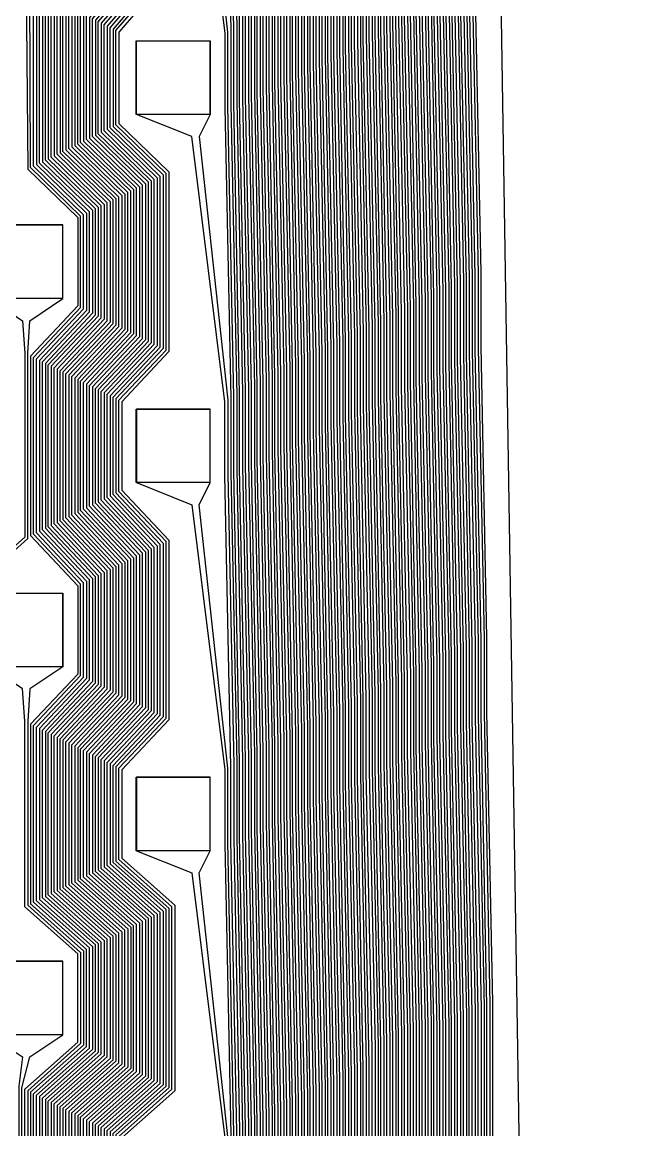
# Model space of a CAD drawing. Header units: inches. Extents: x 106592 to 209533, y 57057 to 74911.
# Drawn here: x 198642.1 to 198726, y 72730.9 to 72881.3 of the extents above; entities that cross this region are included whole.
import ezdxf

# ---------------------------------------------------------------- set-up
doc = ezdxf.new("R2010")
doc.units = ezdxf.units.IN
doc.header["$MEASUREMENT"] = 0
for name, color, linetype in [('metal', 221, 'Continuous'), ('nitride window', 40, 'Continuous'), ('profile', 140, 'Continuous')]:
    doc.layers.add(name, color=color, linetype=linetype)

msp = doc.modelspace()

# ---------------------------------------------------------------- linework, layer by layer
at = {"layer": 'metal'}
for points in [[(198689.09, 68411.39), (198689.12, 71803.08), (198686.02, 72708.06), (198686.02, 72709.28), (198686.02, 72728.05), (198686.02, 72738.05), (198685.22, 72777.64), (198685.22, 72787.64), (198684.42, 72827.24), (198684.42, 72837.24), (198683.62, 72876.84), (198683.62, 72886.84), (198682.82, 72926.44), (198682.82, 72936.44), (198682.02, 72976.03), (198682.02, 72986.03), (198681.22, 73025.63)], [(198681.62, 73025.83), (198682.42, 72986.23), (198682.42, 72976.23), (198683.22, 72936.64), (198683.22, 72926.64), (198684.02, 72887.04), (198684.02, 72877.04), (198684.82, 72837.44), (198684.82, 72827.44), (198685.62, 72787.84), (198685.62, 72777.84), (198686.42, 72738.25), (198686.42, 72728.25), (198686.42, 72709.08), (198686.42, 72708.26), (198689.72, 71803.08), (198689.69, 68411.39)], [(198684.29, 68411.39), (198684.32, 71803.08), (198682.82, 72706.46), (198682.82, 72710.94), (198682.82, 72726.44), (198682.82, 72736.44), (198682.02, 72776.03), (198682.02, 72786.03), (198681.22, 72825.63), (198681.22, 72835.63), (198680.42, 72875.23), (198680.42, 72885.23), (198679.62, 72924.83), (198679.62, 72934.83), (198678.82, 72974.42), (198678.82, 72984.42), (198678.02, 73024.02)], [(198678.42, 73024.22), (198679.22, 72984.62), (198679.22, 72974.62), (198680.02, 72935.03), (198680.02, 72925.03), (198680.82, 72885.43), (198680.82, 72875.43), (198681.62, 72835.83), (198681.62, 72825.83), (198682.42, 72786.23), (198682.42, 72776.23), (198683.22, 72736.64), (198683.22, 72726.64), (198683.22, 72710.73), (198683.22, 72706.66), (198684.92, 71803.08), (198684.89, 68411.39)], [(198685.49, 68411.39), (198685.52, 71803.08), (198683.62, 72706.86), (198683.62, 72710.52), (198683.62, 72726.84), (198683.62, 72736.84), (198682.82, 72776.44), (198682.82, 72786.44), (198682.02, 72826.03), (198682.02, 72836.03), (198681.22, 72875.63), (198681.22, 72885.63), (198680.42, 72925.23), (198680.42, 72935.23), (198679.62, 72974.83), (198679.62, 72984.83), (198678.82, 73024.42)], [(198679.22, 73024.62), (198680.02, 72985.03), (198680.02, 72975.03), (198680.82, 72935.43), (198680.82, 72925.43), (198681.62, 72885.83), (198681.62, 72875.83), (198682.42, 72836.23), (198682.42, 72826.23), (198683.22, 72786.64), (198683.22, 72776.64), (198684.02, 72737.04), (198684.02, 72727.04), (198684.02, 72710.32), (198684.02, 72707.06), (198686.12, 71803.08), (198686.09, 68411.39)], [(198686.69, 68411.39), (198686.72, 71803.08), (198684.42, 72707.26), (198684.42, 72710.11), (198684.42, 72727.24), (198684.42, 72737.24), (198683.62, 72776.84), (198683.62, 72786.84), (198682.82, 72826.44), (198682.82, 72836.44), (198682.02, 72876.03), (198682.02, 72886.03), (198681.22, 72925.63), (198681.22, 72935.63), (198680.42, 72975.23), (198680.42, 72985.23), (198679.62, 73024.83)], [(198680.02, 73025.03), (198680.82, 72985.43), (198680.82, 72975.43), (198681.62, 72935.83), (198681.62, 72925.83), (198682.42, 72886.23), (198682.42, 72876.23), (198683.22, 72836.64), (198683.22, 72826.64), (198684.02, 72787.04), (198684.02, 72777.04), (198684.82, 72737.44), (198684.82, 72727.44), (198684.82, 72709.9), (198684.82, 72707.46), (198687.32, 71803.08), (198687.29, 68411.39)], [(198687.89, 68411.39), (198687.92, 71803.08), (198685.22, 72707.66), (198685.22, 72709.7), (198685.22, 72727.64), (198685.22, 72737.64), (198684.42, 72777.24), (198684.42, 72787.24), (198683.62, 72826.84), (198683.62, 72836.84), (198682.82, 72876.44), (198682.82, 72886.44), (198682.02, 72926.03), (198682.02, 72936.03), (198681.22, 72975.63), (198681.22, 72985.63), (198680.42, 73025.23)], [(198680.82, 73025.43), (198681.62, 72985.83), (198681.62, 72975.83), (198682.42, 72936.23), (198682.42, 72926.23), (198683.22, 72886.64), (198683.22, 72876.64), (198684.02, 72837.04), (198684.02, 72827.04), (198684.82, 72787.44), (198684.82, 72777.44), (198685.62, 72737.84), (198685.62, 72727.84), (198685.62, 72709.49), (198685.62, 72707.86), (198688.52, 71803.08), (198688.49, 68411.39)], [(198675.22, 73022.61), (198676.02, 72983.01), (198676.02, 72973.01), (198676.82, 72933.42), (198676.82, 72923.42), (198677.62, 72883.82), (198677.62, 72873.82), (198678.42, 72834.22), (198678.42, 72824.22), (198679.22, 72784.62), (198679.22, 72774.62), (198680.02, 72735.03), (198680.02, 72725.03), (198680.02, 72712.38), (198680.02, 72705.06), (198680.12, 71803.08), (198680.09, 68411.39)], [(198680.69, 68411.39), (198680.72, 71803.08), (198680.42, 72705.26), (198680.42, 72712.18), (198680.42, 72725.23), (198680.42, 72735.23), (198679.62, 72774.83), (198679.62, 72784.83), (198678.82, 72824.42), (198678.82, 72834.42), (198678.02, 72874.02), (198678.02, 72884.02), (198677.22, 72923.62), (198677.22, 72933.62), (198676.42, 72973.22), (198676.42, 72983.22), (198675.62, 73022.81)], [(198676.02, 73023.01), (198676.82, 72983.42), (198676.82, 72973.42), (198677.62, 72933.82), (198677.62, 72923.82), (198678.42, 72884.22), (198678.42, 72874.22), (198679.22, 72834.62), (198679.22, 72824.62), (198680.02, 72785.03), (198680.02, 72775.03), (198680.82, 72735.43), (198680.82, 72725.43), (198680.82, 72711.97), (198680.82, 72705.46), (198681.32, 71803.08), (198681.29, 68411.39)], [(198681.89, 68411.39), (198681.92, 71803.08), (198681.22, 72705.66), (198681.22, 72711.76), (198681.22, 72725.63), (198681.22, 72735.63), (198680.42, 72775.23), (198680.42, 72785.23), (198679.62, 72824.83), (198679.62, 72834.83), (198678.82, 72874.42), (198678.82, 72884.42), (198678.02, 72924.02), (198678.02, 72934.02), (198677.22, 72973.62), (198677.22, 72983.62), (198676.42, 73023.22)], [(198676.82, 73023.42), (198677.62, 72983.82), (198677.62, 72973.82), (198678.42, 72934.22), (198678.42, 72924.22), (198679.22, 72884.62), (198679.22, 72874.62), (198680.02, 72835.03), (198680.02, 72825.03), (198680.82, 72785.43), (198680.82, 72775.43), (198681.62, 72735.83), (198681.62, 72725.83), (198681.62, 72711.56), (198681.62, 72705.86), (198682.52, 71803.08), (198682.49, 68411.39)], [(198683.09, 68411.39), (198683.12, 71803.08), (198682.02, 72706.06), (198682.02, 72711.35), (198682.02, 72726.03), (198682.02, 72736.03), (198681.22, 72775.63), (198681.22, 72785.63), (198680.42, 72825.23), (198680.42, 72835.23), (198679.62, 72874.83), (198679.62, 72884.83), (198678.82, 72924.42), (198678.82, 72934.42), (198678.02, 72974.02), (198678.02, 72984.02), (198677.22, 73023.62)], [(198677.62, 73023.82), (198678.42, 72984.22), (198678.42, 72974.22), (198679.22, 72934.62), (198679.22, 72924.62), (198680.02, 72885.03), (198680.02, 72875.03), (198680.82, 72835.43), (198680.82, 72825.43), (198681.62, 72785.83), (198681.62, 72775.83), (198682.42, 72736.23), (198682.42, 72726.23), (198682.42, 72711.14), (198682.42, 72706.26), (198683.72, 71803.08), (198683.69, 68411.39)], [(198672.02, 73021), (198672.82, 72981.4), (198672.82, 72971.4), (198673.62, 72931.81), (198673.62, 72921.81), (198674.42, 72882.21), (198674.42, 72872.21), (198675.22, 72832.61), (198675.22, 72822.61), (198676.02, 72783.01), (198676.02, 72773.01), (198676.82, 72733.42), (198676.82, 72723.42), (198676.82, 72714.04), (198675.32, 71803.08), (198675.29, 68411.39)], [(198675.89, 68411.39), (198675.92, 71803.08), (198677.22, 72713.83), (198677.22, 72723.62), (198677.22, 72733.62), (198676.42, 72773.22), (198676.42, 72783.22), (198675.62, 72822.81), (198675.62, 72832.81), (198674.82, 72872.41), (198674.82, 72882.41), (198674.02, 72922.01), (198674.02, 72932.01), (198673.22, 72971.61), (198673.22, 72981.61), (198672.42, 73021.2)], [(198672.82, 73021.4), (198673.62, 72981.81), (198673.62, 72971.81), (198674.42, 72932.21), (198674.42, 72922.21), (198675.22, 72882.61), (198675.22, 72872.61), (198676.02, 72833.01), (198676.02, 72823.01), (198676.82, 72783.42), (198676.82, 72773.42), (198677.62, 72733.82), (198677.62, 72723.82), (198677.62, 72713.62), (198676.52, 71803.08), (198676.49, 68411.39)], [(198677.09, 68411.39), (198677.12, 71803.08), (198678.02, 72713.42), (198678.02, 72724.02), (198678.02, 72734.02), (198677.22, 72773.62), (198677.22, 72783.62), (198676.42, 72823.22), (198676.42, 72833.22), (198675.62, 72872.81), (198675.62, 72882.81), (198674.82, 72922.41), (198674.82, 72932.41), (198674.02, 72972.01), (198674.02, 72982.01), (198673.22, 73021.61)], [(198673.62, 73021.81), (198674.42, 72982.21), (198674.42, 72972.21), (198675.22, 72932.61), (198675.22, 72922.61), (198676.02, 72883.01), (198676.02, 72873.01), (198676.82, 72833.42), (198676.82, 72823.42), (198677.62, 72783.82), (198677.62, 72773.82), (198678.42, 72734.22), (198678.42, 72724.22), (198678.42, 72713.21), (198677.72, 71803.08), (198677.69, 68411.39)], [(198678.29, 68411.39), (198678.32, 71803.08), (198678.82, 72713), (198678.82, 72724.42), (198678.82, 72734.42), (198678.02, 72774.02), (198678.02, 72784.02), (198677.22, 72823.62), (198677.22, 72833.62), (198676.42, 72873.22), (198676.42, 72883.22), (198675.62, 72922.81), (198675.62, 72932.81), (198674.82, 72972.41), (198674.82, 72982.41), (198674.02, 73022.01)], [(198674.42, 73022.21), (198675.22, 72982.61), (198675.22, 72972.61), (198676.02, 72933.01), (198676.02, 72923.01), (198676.82, 72883.42), (198676.82, 72873.42), (198677.62, 72833.82), (198677.62, 72823.82), (198678.42, 72784.22), (198678.42, 72774.22), (198679.22, 72734.62), (198679.22, 72724.62), (198679.22, 72712.8), (198678.92, 71803.08), (198678.89, 68411.39)], [(198679.49, 68411.39), (198679.52, 71803.08), (198679.62, 72712.59), (198679.62, 72724.83), (198679.62, 72734.83), (198678.82, 72774.42), (198678.82, 72784.42), (198678.02, 72824.02), (198678.02, 72834.02), (198677.22, 72873.62), (198677.22, 72883.62), (198676.42, 72923.22), (198676.42, 72933.22), (198675.62, 72972.81), (198675.62, 72982.81), (198674.82, 73022.41)], [(198669.62, 73019.79), (198670.42, 72980.2), (198670.42, 72970.2), (198671.22, 72930.6), (198671.22, 72920.6), (198672.02, 72881), (198672.02, 72871), (198672.82, 72831.4), (198672.82, 72821.4), (198673.62, 72781.81), (198673.62, 72771.81), (198674.42, 72732.21), (198674.42, 72722.21), (198674.42, 72715.27), (198671.72, 71803.08), (198671.69, 68411.39)], [(198672.29, 68411.39), (198672.32, 71803.08), (198674.82, 72715.07), (198674.82, 72722.41), (198674.82, 72732.41), (198674.02, 72772.01), (198674.02, 72782.01), (198673.22, 72821.61), (198673.22, 72831.61), (198672.42, 72871.2), (198672.42, 72881.2), (198671.62, 72920.8), (198671.62, 72930.8), (198670.82, 72970.4), (198670.82, 72980.4), (198670.02, 73019.99)], [(198670.42, 73020.2), (198671.22, 72980.6), (198671.22, 72970.6), (198672.02, 72931), (198672.02, 72921), (198672.82, 72881.4), (198672.82, 72871.4), (198673.62, 72831.81), (198673.62, 72821.81), (198674.42, 72782.21), (198674.42, 72772.21), (198675.22, 72732.61), (198675.22, 72722.61), (198675.22, 72714.86), (198672.92, 71803.08), (198672.89, 68411.39)], [(198673.49, 68411.39), (198673.52, 71803.08), (198675.62, 72714.66), (198675.62, 72722.81), (198675.62, 72732.81), (198674.82, 72772.41), (198674.82, 72782.41), (198674.02, 72822.01), (198674.02, 72832.01), (198673.22, 72871.61), (198673.22, 72881.61), (198672.42, 72921.2), (198672.42, 72931.2), (198671.62, 72970.8), (198671.62, 72980.8), (198670.82, 73020.4)], [(198671.22, 73020.6), (198672.02, 72981), (198672.02, 72971), (198672.82, 72931.4), (198672.82, 72921.4), (198673.62, 72881.81), (198673.62, 72871.81), (198674.42, 72832.21), (198674.42, 72822.21), (198675.22, 72782.61), (198675.22, 72772.61), (198676.02, 72733.01), (198676.02, 72723.01), (198676.02, 72714.45), (198674.12, 71803.08), (198674.09, 68411.39)], [(198674.69, 68411.39), (198674.72, 71803.08), (198676.42, 72714.24), (198676.42, 72723.22), (198676.42, 72733.22), (198675.62, 72772.81), (198675.62, 72782.81), (198674.82, 72822.41), (198674.82, 72832.41), (198674.02, 72872.01), (198674.02, 72882.01), (198673.22, 72921.61), (198673.22, 72931.61), (198672.42, 72971.2), (198672.42, 72981.2), (198671.62, 73020.8)], [(198665.12, 73015.79), (198669.62, 72979.79), (198669.62, 72969.79), (198670.42, 72930.2), (198670.42, 72920.2), (198671.22, 72880.6), (198671.22, 72870.6), (198672.02, 72831), (198672.02, 72821), (198672.82, 72781.4), (198672.82, 72771.4), (198673.62, 72731.81), (198673.62, 72721.81), (198673.62, 72715.69), (198670.52, 71803.08), (198670.49, 68411.39)], [(198671.09, 68411.39), (198671.12, 71803.08), (198674.02, 72715.48), (198674.02, 72722.01), (198674.02, 72732.01), (198673.22, 72771.61), (198673.22, 72781.61), (198672.42, 72821.2), (198672.42, 72831.2), (198671.62, 72870.8), (198671.62, 72880.8), (198670.82, 72920.4), (198670.82, 72930.4), (198670.02, 72969.99), (198670.02, 72979.99), (198666.12, 73015.79)], [(198700.82, 72995.49), (198700.82, 72985.49), (198701.62, 72945.9), (198701.62, 72935.9), (198702.42, 72896.3), (198702.42, 72886.3), (198703.22, 72846.7), (198703.22, 72836.7), (198704.02, 72797.1), (198704.02, 72787.1), (198704.82, 72747.51), (198704.82, 72737.51), (198704.82, 72717.51), (198717.32, 71803.08), (198717.29, 68411.39)], [(198717.89, 68411.39), (198717.92, 71803.08), (198705.22, 72717.71), (198705.22, 72737.71), (198705.22, 72747.71), (198704.42, 72787.3), (198704.42, 72797.3), (198703.62, 72836.9), (198703.62, 72846.9), (198702.82, 72886.5), (198702.82, 72896.5), (198702.02, 72936.1), (198702.02, 72946.1), (198701.22, 72985.69), (198701.22, 72995.69)], [(198701.62, 72995.9), (198701.62, 72985.9), (198702.42, 72946.3), (198702.42, 72936.3), (198703.22, 72896.7), (198703.22, 72886.7), (198704.02, 72847.1), (198704.02, 72837.1), (198704.82, 72797.51), (198704.82, 72787.51), (198705.62, 72747.91), (198705.62, 72737.91), (198705.62, 72717.91), (198718.52, 71803.08), (198718.5, 68411.39)], [(198719.1, 68411.39), (198719.12, 71803.08), (198706.02, 72718.11), (198706.02, 72738.11), (198706.02, 72748.11), (198705.22, 72787.71), (198705.22, 72797.71), (198704.42, 72837.3), (198704.42, 72847.3), (198703.62, 72886.9), (198703.62, 72896.9), (198702.82, 72936.5), (198702.82, 72946.5), (198702.02, 72986.1), (198702.02, 72996.1)], [(198713.09, 68411.39), (198713.12, 71803.08), (198702.02, 72716.1), (198702.02, 72736.1), (198702.02, 72746.1), (198701.22, 72785.69), (198701.22, 72795.69), (198700.42, 72835.29), (198700.42, 72845.29), (198699.62, 72884.89), (198699.62, 72894.89), (198698.82, 72934.49), (198698.82, 72944.49), (198698.02, 72984.08), (198698.02, 72994.08)], [(198698.42, 72994.29), (198698.42, 72984.29), (198699.22, 72944.69), (198699.22, 72934.69), (198700.02, 72895.09), (198700.02, 72885.09), (198700.82, 72845.49), (198700.82, 72835.49), (198701.62, 72795.9), (198701.62, 72785.9), (198702.42, 72746.3), (198702.42, 72736.3), (198702.42, 72716.3), (198713.72, 71803.08), (198713.69, 68411.39)], [(198714.29, 68411.39), (198714.32, 71803.08), (198702.82, 72716.5), (198702.82, 72736.5), (198702.82, 72746.5), (198702.02, 72786.1), (198702.02, 72796.1), (198701.22, 72835.69), (198701.22, 72845.69), (198700.42, 72885.29), (198700.42, 72895.29), (198699.62, 72934.89), (198699.62, 72944.89), (198698.82, 72984.49), (198698.82, 72994.49)], [(198714.89, 68411.39), (198714.92, 71803.08), (198703.22, 72716.7), (198703.22, 72736.7), (198703.22, 72746.7), (198702.42, 72786.3), (198702.42, 72796.3), (198701.62, 72835.9), (198701.62, 72845.9), (198700.82, 72885.49), (198700.82, 72895.49), (198700.02, 72935.09), (198700.02, 72945.09), (198699.22, 72984.69), (198699.22, 72994.69)], [(198699.62, 72994.89), (198699.62, 72984.89), (198700.42, 72945.29), (198700.42, 72935.29), (198701.22, 72895.69), (198701.22, 72885.69), (198702.02, 72846.1), (198702.02, 72836.1), (198702.82, 72796.5), (198702.82, 72786.5), (198703.62, 72746.9), (198703.62, 72736.9), (198703.62, 72716.9), (198715.52, 71803.08), (198715.49, 68411.39)], [(198716.09, 68411.39), (198716.12, 71803.08), (198704.02, 72717.1), (198704.02, 72737.1), (198704.02, 72747.1), (198703.22, 72786.7), (198703.22, 72796.7), (198702.42, 72836.3), (198702.42, 72846.3), (198701.62, 72885.9), (198701.62, 72895.9), (198700.82, 72935.49), (198700.82, 72945.49), (198700.02, 72985.09), (198700.02, 72995.09)], [(198700.42, 72995.29), (198700.42, 72985.29), (198701.22, 72945.69), (198701.22, 72935.69), (198702.02, 72896.1), (198702.02, 72886.1), (198702.82, 72846.5), (198702.82, 72836.5), (198703.62, 72796.9), (198703.62, 72786.9), (198704.42, 72747.3), (198704.42, 72737.3), (198704.42, 72717.3), (198716.72, 71803.08), (198716.69, 68411.39)], [(198646.52, 71803.09), (198644.82, 72699.39), (198644.82, 72735.19), (198652.02, 72741.59), (198652.02, 72755.99), (198644.82, 72762.39), (198644.82, 72785.19), (198651.22, 72791.99), (198651.22, 72805.59), (198644.82, 72812.39), (198644.82, 72835.19), (198651.22, 72841.99), (198651.22, 72855.59), (198644.42, 72862.19), (198644.42, 72885.39), (198650.42, 72892.39), (198650.42, 72905.19), (198644.02, 72911.99), (198644.02, 72935.59), (198650.42, 72942.39), (198650.42, 72955.19), (198643.62, 72961.79), (198643.62, 72985.79), (198649.62, 72992.79)], [(198650.02, 72992.59), (198644.02, 72985.59), (198644.02, 72961.99), (198650.82, 72955.39), (198650.82, 72942.19), (198644.42, 72935.39), (198644.42, 72912.19), (198650.82, 72905.39), (198650.82, 72892.19), (198644.82, 72885.19), (198644.82, 72862.39), (198651.62, 72855.79), (198651.62, 72841.79), (198645.22, 72834.99), (198645.22, 72812.59), (198651.62, 72805.79), (198651.62, 72791.79), (198645.22, 72784.99), (198645.22, 72762.59), (198652.42, 72756.19), (198652.42, 72741.39), (198645.22, 72734.99), (198645.22, 72699.59), (198647.12, 71803.09)], [(198708.29, 68411.39), (198708.32, 71803.08), (198698.82, 72714.49), (198698.82, 72734.49), (198698.82, 72744.69), (198698.02, 72784.08), (198698.02, 72794.08), (198697.22, 72833.68), (198697.22, 72843.68), (198696.42, 72883.28), (198696.42, 72893.28), (198695.62, 72932.88), (198695.62, 72942.88), (198694.82, 72982.47), (198694.82, 72992.47)], [(198695.22, 72992.68), (198695.22, 72982.68), (198696.02, 72943.08), (198696.02, 72933.08), (198696.82, 72893.48), (198696.82, 72883.48), (198697.62, 72843.88), (198697.62, 72833.88), (198698.42, 72794.29), (198698.42, 72784.29), (198699.22, 72744.69), (198699.22, 72734.69), (198699.22, 72714.69), (198708.92, 71803.08), (198708.89, 68411.39)], [(198709.49, 68411.39), (198709.52, 71803.08), (198699.62, 72714.89), (198699.62, 72734.89), (198699.62, 72744.89), (198698.82, 72784.49), (198698.82, 72794.49), (198698.02, 72834.08), (198698.02, 72844.08), (198697.22, 72883.68), (198697.22, 72893.68), (198696.42, 72933.28), (198696.42, 72943.28), (198695.62, 72982.88), (198695.62, 72992.88)], [(198696.02, 72993.08), (198696.02, 72983.08), (198696.82, 72943.48), (198696.82, 72933.48), (198697.62, 72893.88), (198697.62, 72883.88), (198698.42, 72844.29), (198698.42, 72834.29), (198699.22, 72794.69), (198699.22, 72784.69), (198700.02, 72745.09), (198700.02, 72735.09), (198700.02, 72715.09), (198710.12, 71803.08), (198710.09, 68411.39)], [(198710.69, 68411.39), (198710.72, 71803.08), (198700.42, 72715.29), (198700.42, 72735.29), (198700.42, 72745.29), (198699.62, 72784.89), (198699.62, 72794.89), (198698.82, 72834.49), (198698.82, 72844.49), (198698.02, 72884.08), (198698.02, 72894.08), (198697.22, 72933.68), (198697.22, 72943.68), (198696.42, 72983.28), (198696.42, 72993.28)], [(198696.82, 72993.48), (198696.82, 72983.48), (198697.62, 72943.88), (198697.62, 72933.88), (198698.42, 72894.29), (198698.42, 72884.29), (198699.22, 72844.69), (198699.22, 72834.69), (198700.02, 72795.09), (198700.02, 72785.09), (198700.82, 72745.49), (198700.82, 72735.49), (198700.82, 72715.49), (198711.32, 71803.08), (198711.29, 68411.39)], [(198711.89, 68411.39), (198711.92, 71803.08), (198701.22, 72715.69), (198701.22, 72735.69), (198701.22, 72745.69), (198700.42, 72785.29), (198700.42, 72795.29), (198699.62, 72834.89), (198699.62, 72844.89), (198698.82, 72884.49), (198698.82, 72894.49), (198698.02, 72934.08), (198698.02, 72944.08), (198697.22, 72983.68), (198697.22, 72993.68)], [(198697.62, 72993.88), (198697.62, 72983.88), (198698.42, 72944.29), (198698.42, 72934.29), (198699.22, 72894.69), (198699.22, 72884.69), (198700.02, 72845.09), (198700.02, 72835.09), (198700.82, 72795.49), (198700.82, 72785.49), (198701.62, 72745.9), (198701.62, 72735.9), (198701.62, 72715.9), (198712.52, 71803.08), (198712.49, 68411.39)], [(198647.72, 71803.08), (198645.62, 72699.79), (198645.62, 72734.79), (198652.82, 72741.19), (198652.82, 72756.39), (198645.62, 72762.79), (198645.62, 72784.79), (198652.02, 72791.59), (198652.02, 72805.99), (198645.62, 72812.79), (198645.62, 72834.79), (198652.02, 72841.59), (198652.02, 72855.99), (198645.22, 72862.59), (198645.22, 72884.99), (198651.22, 72891.99), (198651.22, 72905.59), (198644.82, 72912.39), (198644.82, 72935.19), (198651.22, 72941.99), (198651.22, 72955.59), (198644.42, 72962.19), (198644.42, 72985.39), (198650.42, 72992.39)], [(198650.82, 72992.19), (198644.82, 72985.19), (198644.82, 72962.39), (198651.62, 72955.79), (198651.62, 72941.79), (198645.22, 72934.99), (198645.22, 72912.59), (198651.62, 72905.79), (198651.62, 72891.79), (198645.62, 72884.79), (198645.62, 72862.79), (198652.42, 72856.19), (198652.42, 72841.39), (198646.02, 72834.59), (198646.02, 72812.99), (198652.42, 72806.19), (198652.42, 72791.39), (198646.02, 72784.59), (198646.02, 72762.99), (198653.22, 72756.59), (198653.22, 72740.99), (198646.02, 72734.59), (198646.02, 72699.99), (198648.32, 71803.08)], [(198648.92, 71803.08), (198646.42, 72700.19), (198646.42, 72734.39), (198653.62, 72740.79), (198653.62, 72756.79), (198646.42, 72763.19), (198646.42, 72784.39), (198652.82, 72791.19), (198652.82, 72806.39), (198646.42, 72813.19), (198646.42, 72834.39), (198652.82, 72841.19), (198652.82, 72856.39), (198646.02, 72862.99), (198646.02, 72884.59), (198652.02, 72891.59), (198652.02, 72905.99), (198645.62, 72912.79), (198645.62, 72934.79), (198652.02, 72941.59), (198652.02, 72955.99), (198645.22, 72962.59), (198645.22, 72984.99), (198651.22, 72991.99)], [(198651.62, 72991.79), (198645.62, 72984.79), (198645.62, 72962.79), (198652.42, 72956.19), (198652.42, 72941.39), (198646.02, 72934.59), (198646.02, 72912.99), (198652.42, 72906.19), (198652.42, 72891.39), (198646.42, 72884.39), (198646.42, 72863.19), (198653.22, 72856.59), (198653.22, 72840.99), (198646.82, 72834.19), (198646.82, 72813.39), (198653.22, 72806.59), (198653.22, 72790.99), (198646.82, 72784.19), (198646.82, 72763.39), (198654.02, 72756.99), (198654.02, 72740.59), (198646.82, 72734.19), (198646.82, 72700.39), (198649.52, 71803.08)], [(198650.12, 71803.08), (198647.22, 72700.59), (198647.22, 72733.99), (198654.42, 72740.39), (198654.42, 72757.19), (198647.22, 72763.59), (198647.22, 72783.99), (198653.62, 72790.79), (198653.62, 72806.79), (198647.22, 72813.59), (198647.22, 72833.99), (198653.62, 72840.79), (198653.62, 72856.79), (198646.82, 72863.39), (198646.82, 72884.19), (198652.82, 72891.19), (198652.82, 72906.39), (198646.42, 72913.19), (198646.42, 72934.39), (198652.82, 72941.19), (198652.82, 72956.39), (198646.02, 72962.99), (198646.02, 72984.59), (198652.02, 72991.59)], [(198652.42, 72991.39), (198646.42, 72984.39), (198646.42, 72963.19), (198653.22, 72956.59), (198653.22, 72940.99), (198646.82, 72934.19), (198646.82, 72913.39), (198653.22, 72906.59), (198653.22, 72890.99), (198647.22, 72883.99), (198647.22, 72863.59), (198654.02, 72856.99), (198654.02, 72840.59), (198647.62, 72833.79), (198647.62, 72813.79), (198654.02, 72806.99), (198654.02, 72790.59), (198647.62, 72783.79), (198647.62, 72763.79), (198654.82, 72757.39), (198654.82, 72740.19), (198647.62, 72733.79), (198647.62, 72700.79), (198650.72, 71803.08)], [(198651.32, 71803.08), (198648.02, 72700.99), (198648.02, 72733.59), (198655.22, 72739.99), (198655.22, 72757.59), (198648.02, 72763.99), (198648.02, 72783.59), (198654.42, 72790.39), (198654.42, 72807.19), (198648.02, 72813.99), (198648.02, 72833.59), (198654.42, 72840.39), (198654.42, 72857.19), (198647.62, 72863.79), (198647.62, 72883.79), (198653.62, 72890.79), (198653.62, 72906.79), (198647.22, 72913.59), (198647.22, 72933.99), (198653.62, 72940.79), (198653.62, 72956.79), (198646.82, 72963.39), (198646.82, 72984.19), (198652.82, 72991.19)], [(198653.22, 72990.99), (198647.22, 72983.99), (198647.22, 72963.59), (198654.02, 72956.99), (198654.02, 72940.59), (198647.62, 72933.79), (198647.62, 72913.79), (198654.02, 72906.99), (198654.02, 72890.59), (198648.02, 72883.59), (198648.02, 72863.99), (198654.82, 72857.39), (198654.82, 72840.19), (198648.42, 72833.39), (198648.42, 72814.19), (198654.82, 72807.39), (198654.82, 72790.19), (198648.42, 72783.39), (198648.42, 72764.19), (198655.62, 72757.79), (198655.62, 72739.79), (198648.42, 72733.39), (198648.42, 72701.19), (198651.92, 71803.08)], [(198692.02, 72991.06), (198692.02, 72981.06), (198692.82, 72941.47), (198692.82, 72931.47), (198693.62, 72891.87), (198693.62, 72881.87), (198694.42, 72842.27), (198694.42, 72832.27), (198695.22, 72792.68), (198695.22, 72782.68), (198696.02, 72744.67), (198696.02, 72733.08), (198696.02, 72712.58), (198704.12, 71802.58), (198704.09, 68411.39)], [(198704.69, 68411.39), (198704.72, 71803.08), (198696.42, 72713.28), (198696.42, 72733.28), (198696.42, 72744.67), (198695.62, 72782.88), (198695.62, 72792.88), (198694.82, 72832.47), (198694.82, 72842.47), (198694.02, 72882.07), (198694.02, 72892.07), (198693.22, 72931.67), (198693.22, 72941.67), (198692.42, 72981.27), (198692.42, 72991.27)], [(198692.82, 72991.47), (198692.82, 72981.47), (198693.62, 72941.87), (198693.62, 72931.87), (198694.42, 72892.27), (198694.42, 72882.27), (198695.22, 72842.68), (198695.22, 72832.68), (198696.02, 72793.08), (198696.02, 72783.08), (198696.82, 72744.88), (198696.82, 72733.48), (198696.82, 72713.48), (198705.32, 71803.08), (198705.29, 68411.39)], [(198705.89, 68411.39), (198705.92, 71803.08), (198697.22, 72713.68), (198697.22, 72733.68), (198697.22, 72745.08), (198696.42, 72783.28), (198696.42, 72793.28), (198695.62, 72832.88), (198695.62, 72842.88), (198694.82, 72882.47), (198694.82, 72892.47), (198694.02, 72932.07), (198694.02, 72942.07), (198693.22, 72981.67), (198693.22, 72991.67)], [(198693.62, 72991.87), (198693.62, 72981.87), (198694.42, 72942.27), (198694.42, 72932.27), (198695.22, 72892.68), (198695.22, 72882.68), (198696.02, 72843.08), (198696.02, 72833.08), (198696.82, 72793.48), (198696.82, 72783.48), (198697.62, 72745.28), (198697.62, 72733.88), (198697.62, 72713.88), (198706.52, 71803.08), (198706.49, 68411.39)], [(198707.09, 68411.39), (198707.12, 71803.08), (198698.02, 72714.08), (198698.02, 72734.08), (198698.02, 72745.48), (198697.22, 72783.68), (198697.22, 72793.68), (198696.42, 72833.28), (198696.42, 72843.28), (198695.62, 72882.88), (198695.62, 72892.88), (198694.82, 72932.47), (198694.82, 72942.47), (198694.02, 72982.07), (198694.02, 72992.07)], [(198694.42, 72992.27), (198694.42, 72982.27), (198695.22, 72942.68), (198695.22, 72932.68), (198696.02, 72893.08), (198696.02, 72883.08), (198696.82, 72843.48), (198696.82, 72833.48), (198697.62, 72793.88), (198697.62, 72783.88), (198698.42, 72744.49), (198698.42, 72734.29), (198698.42, 72714.29), (198707.72, 71803.08), (198707.69, 68411.39)], [(198645.32, 71803.09), (198644.02, 72698.99), (198644.02, 72735.59), (198651.22, 72741.99), (198651.22, 72755.59), (198644.02, 72761.99), (198644.02, 72785.59), (198650.42, 72792.39), (198650.42, 72805.19), (198644.02, 72811.99), (198644.02, 72835.59), (198650.42, 72842.39), (198650.42, 72855.19), (198643.62, 72861.79), (198643.62, 72885.79), (198649.62, 72892.79), (198649.6, 72904.82), (198643.22, 72911.59), (198643.22, 72935.99), (198649.62, 72942.79), (198649.6, 72954.82), (198642.82, 72961.39), (198642.82, 72986.19), (198642.12, 72990.79)], [(198643.12, 72990.79), (198643.22, 72985.99), (198643.22, 72961.59), (198650.02, 72954.99), (198650.02, 72942.59), (198643.62, 72935.79), (198643.62, 72911.79), (198650.02, 72904.99), (198650.02, 72892.59), (198644.02, 72885.59), (198644.02, 72861.99), (198650.82, 72855.39), (198650.82, 72842.19), (198644.42, 72835.39), (198644.42, 72812.19), (198650.82, 72805.39), (198650.82, 72792.19), (198644.42, 72785.39), (198644.42, 72762.19), (198651.62, 72755.79), (198651.62, 72741.79), (198644.42, 72735.39), (198644.42, 72699.19)], [(198652.52, 71803.08), (198648.82, 72701.39), (198648.82, 72733.19), (198656.02, 72739.59), (198656.02, 72757.99), (198648.82, 72764.39), (198648.82, 72783.19), (198655.22, 72789.99), (198655.22, 72807.59), (198648.82, 72814.39), (198648.82, 72833.19), (198655.22, 72839.99), (198655.22, 72857.59), (198648.42, 72864.19), (198648.42, 72883.39), (198654.42, 72890.39), (198654.42, 72907.19), (198648.02, 72913.99), (198648.02, 72933.59), (198654.42, 72940.39), (198654.42, 72957.19), (198647.62, 72963.79), (198647.62, 72983.79), (198653.62, 72990.79)], [(198654.02, 72990.59), (198648.02, 72983.59), (198648.02, 72963.99), (198654.82, 72957.39), (198654.82, 72940.19), (198648.42, 72933.39), (198648.42, 72914.19), (198654.82, 72907.39), (198654.82, 72890.19), (198648.82, 72883.19), (198648.82, 72864.39), (198655.62, 72857.79), (198655.62, 72839.79), (198649.22, 72832.99), (198649.22, 72814.59), (198655.62, 72807.79), (198655.62, 72789.79), (198649.22, 72782.99), (198649.22, 72764.59), (198656.42, 72758.19), (198656.42, 72739.39), (198649.22, 72732.99), (198649.22, 72701.59), (198653.12, 71803.08)], [(198654.42, 72990.39), (198648.42, 72983.39), (198648.42, 72964.19), (198655.22, 72957.59), (198655.22, 72939.99), (198648.82, 72933.19), (198648.82, 72914.39), (198655.22, 72907.59), (198655.22, 72889.99), (198649.22, 72882.99), (198649.22, 72864.59), (198656.02, 72857.99), (198656.02, 72839.59), (198649.62, 72832.79), (198649.62, 72814.79), (198656.02, 72807.99), (198656.02, 72789.59), (198649.62, 72782.79), (198649.62, 72764.79), (198656.82, 72758.39), (198656.82, 72739.19), (198649.62, 72732.79), (198649.62, 72701.79)], [(198654.32, 71803.08), (198650.02, 72701.99), (198650.02, 72732.59), (198657.22, 72738.99), (198657.22, 72758.59), (198650.02, 72764.99), (198650.02, 72782.59), (198656.42, 72789.39), (198656.42, 72808.19), (198650.02, 72814.99), (198650.02, 72832.59), (198656.42, 72839.39), (198656.42, 72858.19), (198649.62, 72864.79), (198649.62, 72882.79), (198655.62, 72889.79), (198655.62, 72907.79), (198649.22, 72914.59), (198649.22, 72932.99), (198655.62, 72939.79), (198655.62, 72957.79), (198648.82, 72964.39), (198648.82, 72983.19), (198654.82, 72990.19)], [(198654.92, 71803.08), (198650.42, 72702.19), (198650.42, 72732.39), (198657.62, 72738.79), (198657.62, 72758.79), (198650.42, 72765.19), (198650.42, 72782.39), (198656.82, 72789.19), (198656.82, 72808.39), (198650.42, 72815.19), (198650.42, 72832.39), (198656.82, 72839.19), (198656.82, 72858.39), (198650.02, 72864.99), (198650.02, 72882.59), (198656.02, 72889.59), (198656.02, 72907.99), (198649.62, 72914.79), (198649.62, 72932.79), (198656.02, 72939.59), (198656.02, 72957.99), (198649.22, 72964.59), (198649.22, 72982.99), (198655.22, 72989.99)], [(198655.62, 72989.79), (198649.62, 72982.79), (198649.62, 72964.79), (198656.42, 72958.19), (198656.42, 72939.39), (198650.02, 72932.59), (198650.02, 72914.99), (198656.42, 72908.19), (198656.42, 72889.39), (198650.42, 72882.39), (198650.42, 72865.19), (198657.22, 72858.59), (198657.22, 72838.99), (198650.82, 72832.19), (198650.82, 72815.39), (198657.22, 72808.59), (198657.22, 72788.99), (198650.82, 72782.19), (198650.82, 72765.39), (198658.02, 72758.99), (198658.02, 72738.59), (198650.82, 72732.19), (198650.82, 72702.39), (198655.52, 71803.08)], [(198656.12, 71803.08), (198651.22, 72702.59), (198651.22, 72731.99), (198658.42, 72738.39), (198658.42, 72759.19), (198651.22, 72765.59), (198651.22, 72781.99), (198657.62, 72788.79), (198657.62, 72808.79), (198651.22, 72815.59), (198651.22, 72831.99), (198657.62, 72838.79), (198657.62, 72858.79), (198650.82, 72865.39), (198650.82, 72882.19), (198656.82, 72889.19), (198656.82, 72908.39), (198650.42, 72915.19), (198650.42, 72932.39), (198656.82, 72939.19), (198656.82, 72958.39), (198650.02, 72964.99), (198650.02, 72982.59), (198656.02, 72989.59)], [(198656.42, 72989.39), (198650.42, 72982.39), (198650.42, 72965.19), (198657.22, 72958.59), (198657.22, 72938.99), (198650.82, 72932.19), (198650.82, 72915.39), (198657.22, 72908.59), (198657.22, 72888.99), (198651.22, 72881.99), (198651.22, 72865.59), (198658.02, 72858.99), (198658.02, 72838.59), (198651.62, 72831.79), (198651.62, 72815.79), (198658.02, 72808.99), (198658.02, 72788.59), (198651.62, 72781.79), (198651.62, 72765.79), (198658.82, 72759.39), (198658.82, 72738.19), (198651.62, 72731.79), (198651.62, 72702.79), (198656.72, 71803.08)], [(198688.82, 72989.45), (198688.82, 72979.45), (198689.62, 72939.86), (198689.62, 72929.86), (198690.42, 72890.26), (198690.42, 72880.26), (198691.22, 72840.66), (198691.22, 72830.66), (198692.02, 72791.06), (198692.02, 72781.06), (198692.82, 72743.46), (198692.82, 72731.47), (198692.82, 72711.47), (198699.32, 71803.08), (198699.29, 68411.39)], [(198699.89, 68411.39), (198699.92, 71803.08), (198693.22, 72711.67), (198693.22, 72731.67), (198693.22, 72743.66), (198692.42, 72781.27), (198692.42, 72791.27), (198691.62, 72830.86), (198691.62, 72840.86), (198690.82, 72880.46), (198690.82, 72890.46), (198690.02, 72930.06), (198690.02, 72940.06), (198689.22, 72979.66), (198689.22, 72989.66)], [(198689.62, 72989.86), (198689.62, 72979.86), (198690.42, 72940.26), (198690.42, 72930.26), (198691.22, 72890.66), (198691.22, 72880.66), (198692.02, 72841.06), (198692.02, 72831.06), (198692.82, 72791.47), (198692.82, 72781.47), (198693.62, 72743.87), (198693.62, 72731.87), (198693.62, 72711.87), (198700.52, 71803.08), (198700.49, 68411.39)], [(198701.09, 68411.39), (198701.12, 71803.08), (198694.02, 72712.07), (198694.02, 72732.07), (198694.02, 72744.07), (198693.22, 72781.67), (198693.22, 72791.67), (198692.42, 72831.27), (198692.42, 72841.27), (198691.62, 72880.86), (198691.62, 72890.86), (198690.82, 72930.46), (198690.82, 72940.46), (198690.02, 72980.06), (198690.02, 72990.06)], [(198690.42, 72990.26), (198690.42, 72980.26), (198691.22, 72940.66), (198691.22, 72930.66), (198692.02, 72891.06), (198692.02, 72881.06), (198692.82, 72841.47), (198692.82, 72831.47), (198693.62, 72791.87), (198693.62, 72781.87), (198694.42, 72744.27), (198694.42, 72732.27), (198694.42, 72712.27), (198701.72, 71803.08), (198701.69, 68411.39)], [(198702.29, 68411.39), (198702.32, 71803.08), (198694.82, 72712.47), (198694.82, 72732.47), (198694.82, 72744.27), (198694.02, 72782.07), (198694.02, 72792.07), (198693.22, 72831.67), (198693.22, 72841.67), (198692.42, 72881.27), (198692.42, 72891.27), (198691.62, 72930.86), (198691.62, 72940.86), (198690.82, 72980.46), (198690.82, 72990.46)], [(198702.89, 68411.39), (198702.92, 71803.08), (198695.22, 72712.68), (198695.22, 72732.68), (198695.22, 72744.47), (198694.42, 72782.27), (198694.42, 72792.27), (198693.62, 72831.87), (198693.62, 72841.87), (198692.82, 72881.47), (198692.82, 72891.47), (198692.02, 72931.06), (198692.02, 72941.06), (198691.22, 72980.66), (198691.22, 72990.66)], [(198691.62, 72990.86), (198691.62, 72980.86), (198692.42, 72941.27), (198692.42, 72931.27), (198693.22, 72891.67), (198693.22, 72881.67), (198694.02, 72842.07), (198694.02, 72832.07), (198694.82, 72792.47), (198694.82, 72782.47), (198695.62, 72744.67), (198695.62, 72732.88), (198695.62, 72712.88), (198703.52, 71803.08), (198703.49, 68411.39)], [(198652.02, 72702.99), (198652.02, 72731.59), (198659.22, 72737.99), (198659.22, 72759.59), (198652.02, 72765.99), (198652.02, 72781.59), (198658.42, 72788.39), (198658.42, 72809.19), (198652.02, 72815.99), (198652.02, 72831.59), (198658.42, 72838.39), (198658.42, 72859.19), (198651.62, 72865.79), (198651.62, 72881.79), (198657.62, 72888.79), (198657.62, 72908.79), (198651.22, 72915.59), (198651.22, 72931.99), (198657.62, 72938.79), (198657.62, 72958.79), (198650.82, 72965.39), (198650.82, 72982.19), (198656.82, 72989.19)], [(198657.22, 72988.99), (198651.22, 72981.99), (198651.22, 72965.59), (198658.02, 72958.99), (198658.02, 72938.59), (198651.62, 72931.79), (198651.62, 72915.79), (198658.02, 72908.99), (198658.02, 72888.59), (198652.02, 72881.59), (198652.02, 72865.99), (198658.82, 72859.39), (198658.82, 72838.19), (198652.42, 72831.39), (198652.42, 72816.19), (198658.82, 72809.39), (198658.82, 72788.19), (198652.42, 72781.39), (198652.42, 72766.19), (198659.62, 72759.79), (198659.62, 72737.79), (198652.42, 72731.39), (198652.42, 72703.19), (198657.92, 71803.08)], [(198658.52, 71803.08), (198652.82, 72703.39), (198652.82, 72731.19), (198660.02, 72737.59), (198660.02, 72759.99), (198652.82, 72766.39), (198652.82, 72781.19), (198659.22, 72787.99), (198659.22, 72809.59), (198652.82, 72816.39), (198652.82, 72831.19), (198659.22, 72837.99), (198659.22, 72859.59), (198652.42, 72866.19), (198652.42, 72881.39), (198658.42, 72888.39), (198658.42, 72909.19), (198652.02, 72915.99), (198652.02, 72931.59), (198658.42, 72938.39), (198658.42, 72959.19), (198651.62, 72965.79), (198651.62, 72981.79), (198657.62, 72988.79)], [(198658.02, 72988.59), (198652.02, 72981.59), (198652.02, 72965.99), (198658.82, 72959.39), (198658.82, 72938.19), (198652.42, 72931.39), (198652.42, 72916.19), (198658.82, 72909.39), (198658.82, 72888.19), (198652.82, 72881.19), (198652.82, 72866.39), (198659.62, 72859.79), (198659.62, 72837.79), (198653.22, 72830.99), (198653.22, 72816.59), (198659.62, 72809.79), (198659.62, 72787.79), (198653.22, 72780.99), (198653.22, 72766.59), (198660.42, 72760.19), (198660.42, 72737.39), (198653.22, 72730.99), (198653.22, 72703.59), (198659.12, 71803.08)], [(198659.72, 71803.08), (198653.62, 72703.79), (198653.62, 72730.79), (198660.82, 72737.19), (198660.82, 72760.39), (198653.62, 72766.79), (198653.62, 72780.79), (198660.02, 72787.59), (198660.02, 72809.99), (198653.62, 72816.79), (198653.62, 72830.79), (198660.02, 72837.59), (198660.02, 72859.99), (198653.22, 72866.59), (198653.22, 72880.99), (198659.22, 72887.99), (198659.22, 72909.59), (198652.82, 72916.39), (198652.82, 72931.19), (198659.22, 72937.99), (198659.22, 72959.59), (198652.42, 72966.19), (198652.42, 72981.39), (198658.42, 72988.39)], [(198658.82, 72988.19), (198652.82, 72981.19), (198652.82, 72966.39), (198659.62, 72959.79), (198659.62, 72937.79), (198653.22, 72930.99), (198653.22, 72916.59), (198659.62, 72909.79), (198659.62, 72887.79), (198653.62, 72880.79), (198653.62, 72866.79), (198660.42, 72860.19), (198660.42, 72837.39), (198654.02, 72830.59), (198654.02, 72816.99), (198660.42, 72810.19), (198660.42, 72787.39), (198654.02, 72780.59), (198654.02, 72766.99), (198661.22, 72760.59), (198661.22, 72736.99), (198654.02, 72730.59), (198654.02, 72703.99), (198660.32, 71803.08)], [(198660.92, 71803.08), (198654.42, 72704.19), (198654.42, 72730.39), (198661.62, 72736.79), (198661.62, 72760.79), (198654.42, 72767.19), (198654.42, 72780.39), (198660.82, 72787.19), (198660.82, 72810.39), (198654.42, 72817.19), (198654.42, 72830.39), (198660.82, 72837.19), (198660.82, 72860.39), (198654.02, 72866.99), (198654.02, 72880.59), (198660.02, 72887.59), (198660.02, 72909.99), (198653.62, 72916.79), (198653.62, 72930.79), (198660.02, 72937.59), (198660.02, 72959.99), (198653.22, 72966.59), (198653.22, 72980.99), (198659.22, 72987.99)], [(198686.02, 72988.05), (198686.02, 72978.05), (198686.82, 72938.45), (198686.82, 72928.45), (198687.62, 72888.85), (198687.62, 72878.85), (198688.42, 72839.25), (198688.42, 72829.25), (198689.22, 72789.66), (198689.22, 72779.66), (198690.02, 72742.05), (198690.02, 72730.06), (198690.02, 72710.06), (198695.12, 71803.08), (198695.09, 68411.39)], [(198686.42, 72988.25), (198686.42, 72978.25), (198687.22, 72938.65), (198687.22, 72928.65), (198688.02, 72889.05), (198688.02, 72879.05), (198688.82, 72839.45), (198688.82, 72829.45), (198689.62, 72789.86), (198689.62, 72779.86), (198690.42, 72742.26), (198690.42, 72730.26), (198690.42, 72710.26), (198695.72, 71803.08), (198695.69, 68411.39)], [(198696.29, 68411.39), (198696.32, 71803.08), (198690.82, 72710.46), (198690.82, 72730.46), (198690.82, 72742.46), (198690.02, 72780.06), (198690.02, 72790.06), (198689.22, 72829.66), (198689.22, 72839.66), (198688.42, 72879.25), (198688.42, 72889.25), (198687.62, 72928.85), (198687.62, 72938.85), (198686.82, 72978.45), (198686.82, 72988.45)], [(198687.22, 72988.65), (198687.22, 72978.65), (198688.02, 72939.05), (198688.02, 72929.05), (198688.82, 72889.45), (198688.82, 72879.45), (198689.62, 72839.86), (198689.62, 72829.86), (198690.42, 72790.26), (198690.42, 72780.26), (198691.22, 72742.66), (198691.22, 72730.66), (198691.22, 72710.66), (198696.92, 71803.08), (198696.89, 68411.39)], [(198697.49, 68411.39), (198697.52, 71803.08), (198691.62, 72710.86), (198691.62, 72730.86), (198691.62, 72742.86), (198690.82, 72780.46), (198690.82, 72790.46), (198690.02, 72830.06), (198690.02, 72840.06), (198689.22, 72879.66), (198689.22, 72889.66), (198688.42, 72929.25), (198688.42, 72939.25), (198687.62, 72978.85), (198687.62, 72988.85)], [(198688.02, 72989.05), (198688.02, 72979.05), (198688.82, 72939.45), (198688.82, 72929.45), (198689.62, 72889.86), (198689.62, 72879.86), (198690.42, 72840.26), (198690.42, 72830.26), (198691.22, 72790.66), (198691.22, 72780.66), (198692.02, 72743.06), (198692.02, 72731.06), (198692.02, 72711.06), (198698.12, 71803.08), (198698.09, 68411.39)], [(198698.69, 68411.39), (198698.72, 71803.08), (198692.42, 72711.27), (198692.42, 72731.27), (198692.42, 72743.26), (198691.62, 72780.86), (198691.62, 72790.86), (198690.82, 72830.46), (198690.82, 72840.46), (198690.02, 72880.06), (198690.02, 72890.06), (198689.22, 72929.66), (198689.22, 72939.66), (198688.42, 72979.25), (198688.42, 72989.25)], [(198659.62, 72987.79), (198653.62, 72980.79), (198653.62, 72966.79), (198660.42, 72960.19), (198660.42, 72937.39), (198654.02, 72930.59), (198654.02, 72916.99), (198660.42, 72910.19), (198660.42, 72887.39), (198654.42, 72880.39), (198654.42, 72867.19), (198661.22, 72860.59), (198661.22, 72836.99), (198654.82, 72830.19), (198654.82, 72817.39), (198661.22, 72810.59), (198661.22, 72786.99), (198654.82, 72780.19), (198654.82, 72767.39), (198662.02, 72760.99), (198662.02, 72736.59), (198654.82, 72730.19), (198654.82, 72704.39), (198661.52, 71803.08)], [(198662.12, 71803.08), (198655.22, 72704.59), (198655.22, 72729.99), (198662.42, 72736.39), (198662.42, 72761.19), (198655.22, 72767.59), (198655.22, 72779.99), (198661.62, 72786.79), (198661.62, 72810.79), (198655.22, 72817.59), (198655.22, 72829.99), (198661.62, 72836.79), (198661.62, 72860.79), (198654.82, 72867.39), (198654.82, 72880.19), (198660.82, 72887.19), (198660.82, 72910.39), (198654.42, 72917.19), (198654.42, 72930.39), (198660.82, 72937.19), (198660.82, 72960.39), (198654.02, 72966.99), (198654.02, 72980.59), (198660.02, 72987.59)], [(198660.42, 72987.39), (198654.42, 72980.39), (198654.42, 72967.19), (198661.22, 72960.59), (198661.22, 72936.99), (198654.82, 72930.19), (198654.82, 72917.39), (198661.22, 72910.59), (198661.22, 72886.99), (198655.22, 72879.99), (198655.22, 72867.59), (198662.02, 72860.99), (198662.02, 72836.59), (198655.62, 72829.79), (198655.62, 72817.79), (198662.02, 72810.99), (198662.02, 72786.59), (198655.62, 72779.79), (198655.62, 72767.79), (198662.82, 72761.39), (198662.82, 72736.19), (198655.62, 72729.79), (198655.62, 72704.79), (198662.72, 71803.08)], [(198690.29, 68411.39), (198690.32, 71803.08), (198686.82, 72708.46), (198686.82, 72708.87), (198686.82, 72728.45), (198686.82, 72738.45), (198686.02, 72778.05), (198686.02, 72788.05), (198685.22, 72827.64), (198685.22, 72837.64), (198684.42, 72877.24), (198684.42, 72887.24), (198683.62, 72926.84), (198683.62, 72936.84), (198682.82, 72976.44), (198682.82, 72986.44)], [(198683.22, 72986.64), (198683.22, 72976.64), (198684.02, 72937.04), (198684.02, 72927.04), (198684.82, 72887.44), (198684.82, 72877.44), (198685.62, 72837.84), (198685.62, 72827.84), (198686.42, 72788.25), (198686.42, 72778.25), (198687.22, 72738.65), (198687.22, 72728.65), (198687.22, 72708.66), (198690.92, 71803.08), (198690.89, 68411.39)], [(198691.49, 68411.39), (198691.52, 71803.08), (198687.62, 72708.85), (198687.62, 72728.85), (198687.62, 72738.85), (198686.82, 72778.45), (198686.82, 72788.45), (198686.02, 72828.05), (198686.02, 72838.05), (198685.22, 72877.64), (198685.22, 72887.64), (198684.42, 72927.24), (198684.42, 72937.24), (198683.62, 72976.84), (198683.62, 72986.84)], [(198684.02, 72987.04), (198684.02, 72977.04), (198684.82, 72937.44), (198684.82, 72927.44), (198685.62, 72887.84), (198685.62, 72877.84), (198686.42, 72838.25), (198686.42, 72828.25), (198687.22, 72788.65), (198687.22, 72778.65), (198688.02, 72739.05), (198688.02, 72729.05), (198688.02, 72709.05), (198692.12, 71803.08), (198692.09, 68411.39)], [(198692.69, 68411.39), (198692.72, 71803.08), (198688.42, 72709.25), (198688.42, 72729.25), (198688.42, 72739.25), (198687.62, 72778.85), (198687.62, 72788.85), (198686.82, 72828.45), (198686.82, 72838.45), (198686.02, 72878.05), (198686.02, 72888.05), (198685.22, 72927.64), (198685.22, 72937.64), (198684.42, 72977.24), (198684.42, 72987.24)], [(198684.82, 72987.44), (198684.82, 72977.44), (198685.62, 72937.84), (198685.62, 72927.84), (198686.42, 72888.25), (198686.42, 72878.25), (198687.22, 72838.65), (198687.22, 72828.65), (198688.02, 72789.05), (198688.02, 72779.05), (198688.82, 72739.65), (198688.82, 72729.45), (198688.82, 72709.45), (198693.32, 71803.08), (198693.29, 68411.39)], [(198693.89, 68411.39), (198693.92, 71803.08), (198689.22, 72709.66), (198689.22, 72729.66), (198689.22, 72739.86), (198688.42, 72779.25), (198688.42, 72789.25), (198687.62, 72828.85), (198687.62, 72838.85), (198686.82, 72878.45), (198686.82, 72888.45), (198686.02, 72928.05), (198686.02, 72938.05), (198685.22, 72977.64), (198685.22, 72987.64)], [(198694.49, 68411.39), (198694.52, 71803.08), (198689.62, 72709.86), (198689.62, 72729.86), (198689.62, 72741.85), (198688.82, 72779.45), (198688.82, 72789.45), (198688.02, 72829.05), (198688.02, 72839.05), (198687.22, 72878.65), (198687.22, 72888.65), (198686.42, 72928.25), (198686.42, 72938.25), (198685.62, 72977.84), (198685.62, 72987.84)], [(198672.42, 72721.2), (198672.42, 72731.2), (198671.62, 72770.8), (198671.62, 72780.8), (198670.82, 72820.4), (198670.82, 72830.4), (198670.02, 72869.99), (198670.02, 72879.99), (198666.12, 72915.79), (198667.62, 72918.79), (198667.62, 72928.79), (198657.62, 72928.79), (198657.62, 72918.79), (198665.12, 72915.79), (198669.62, 72879.79), (198669.62, 72869.79), (198670.42, 72830.2), (198670.42, 72820.2), (198671.22, 72780.6), (198671.22, 72770.6), (198672.02, 72731), (198672.02, 72721)], [(198669.62, 72919.79), (198670.42, 72880.2), (198670.42, 72870.2), (198671.22, 72830.6), (198671.22, 72820.6), (198672.02, 72781), (198672.02, 72771), (198672.82, 72731.4), (198672.82, 72721.4)], [(198673.22, 72721.61), (198673.22, 72731.61), (198672.42, 72771.2), (198672.42, 72781.2), (198671.62, 72820.8), (198671.62, 72830.8), (198670.82, 72870.4), (198670.82, 72880.4), (198670.02, 72919.99)], [(198642.62, 72886.29), (198642.82, 72861.39), (198649.62, 72854.79), (198649.62, 72842.79), (198643.22, 72835.99), (198643.22, 72811.59), (198649.62, 72804.79), (198649.62, 72792.79), (198643.22, 72785.99), (198643.22, 72761.59), (198650.42, 72755.19), (198650.42, 72742.39), (198643.22, 72735.99), (198643.22, 72698.59)], [(198643.62, 72698.79), (198643.62, 72735.79), (198650.82, 72742.19), (198650.82, 72755.39), (198643.62, 72761.79), (198643.62, 72785.79), (198650.02, 72792.59), (198650.02, 72804.99), (198643.62, 72811.79), (198643.62, 72835.79), (198650.02, 72842.59), (198650.02, 72854.99), (198643.22, 72861.59), (198643.12, 72886.04)], [(198635.62, 72804.79), (198642.82, 72811.19), (198642.82, 72836.39), (198643.12, 72840.79), (198647.62, 72843.79), (198647.62, 72853.79), (198637.62, 72853.79)], [(198637.62, 72843.79), (198642.12, 72840.79), (198642.42, 72836.39), (198642.42, 72811.39), (198635.22, 72804.99)]]:
    msp.add_lwpolyline(points, dxfattribs=at)
for points in [[(198667.49, 68411.39), (198666.89, 68411.39), (198666.92, 71803.08), (198671.22, 72716.93), (198671.22, 72720.6), (198671.22, 72730.6), (198670.42, 72770.2), (198670.42, 72780.2), (198669.62, 72819.79), (198669.62, 72829.79), (198665.12, 72865.79), (198657.62, 72868.79), (198657.62, 72878.79), (198667.62, 72878.79), (198667.62, 72868.79), (198666.12, 72865.79), (198670.02, 72829.99), (198670.02, 72819.99), (198670.82, 72780.4), (198670.82, 72770.4), (198671.62, 72730.8), (198671.62, 72720.8), (198671.62, 72716.72), (198667.52, 71803.08)], [(198666.29, 68411.39), (198666.32, 71803.08), (198670.82, 72717.13), (198670.82, 72720.4), (198670.82, 72730.4), (198670.02, 72769.99), (198670.02, 72779.99), (198666.12, 72815.79), (198667.62, 72818.79), (198667.62, 72828.79), (198657.62, 72828.79), (198657.62, 72818.79), (198665.12, 72815.79), (198669.62, 72779.79), (198669.62, 72769.79), (198670.42, 72730.2), (198670.42, 72720.2), (198670.42, 72717.34), (198665.72, 71803.08), (198665.69, 68411.39)], [(198643.49, 68411.39), (198642.89, 68411.39), (198642.92, 71803.09), (198642.42, 72698.19), (198642.42, 72698.19), (198642.42, 72736.39), (198649.62, 72742.79), (198649.62, 72754.79), (198642.42, 72761.19), (198642.42, 72786.39), (198642.12, 72790.79), (198637.62, 72793.79), (198637.62, 72803.79), (198647.62, 72803.79), (198647.62, 72793.79), (198643.12, 72790.79), (198642.82, 72786.39), (198642.82, 72761.39), (198650.02, 72754.99), (198650.02, 72742.59), (198642.82, 72736.19), (198642.82, 72698.39), (198642.82, 72698.39), (198643.52, 71803.08)], [(198665.09, 68411.39), (198665.12, 71803.08), (198670.02, 72717.55), (198670.02, 72719.99), (198670.02, 72729.99), (198666.12, 72765.79), (198667.62, 72768.79), (198667.62, 72778.79), (198657.62, 72778.79), (198657.62, 72768.79), (198665.12, 72765.79), (198669.62, 72729.79), (198669.62, 72719.79), (198669.62, 72717.75), (198664.52, 71803.08), (198664.49, 68411.39)], [(198642.29, 68411.39), (198642.32, 71803.08), (198642.02, 72697.99), (198642.02, 72736.59), (198643.12, 72740.79), (198647.62, 72743.79), (198647.62, 72753.79), (198637.62, 72753.79), (198637.62, 72743.79), (198642.12, 72740.79), (198641.62, 72736.79), (198641.62, 72697.79), (198641.62, 72697.79), (198641.72, 71803.08), (198641.69, 68411.39)]]:
    msp.add_lwpolyline(points, close=True, dxfattribs=at)
at = {"layer": 'nitride window'}
for points in [[(198657.56, 72868.79), (198657.56, 72878.79), (198667.56, 72878.79), (198667.56, 72868.79)], [(198637.56, 72843.79), (198637.56, 72853.79), (198647.56, 72853.79), (198647.56, 72843.79)], [(198657.56, 72818.79), (198657.56, 72828.79), (198667.56, 72828.79), (198667.56, 72818.79)], [(198637.56, 72793.79), (198637.56, 72803.79), (198647.56, 72803.79), (198647.56, 72793.79)], [(198657.56, 72768.79), (198657.56, 72778.79), (198667.56, 72778.79), (198667.56, 72768.79)], [(198637.56, 72743.79), (198637.56, 72753.79), (198647.56, 72753.79), (198647.56, 72743.79)]]:
    msp.add_lwpolyline(points, close=True, dxfattribs=at)
at = {"layer": 'profile'}
msp.add_lwpolyline([(198559.19, 68431.39), (198559.16, 71803.08), (198576.16, 72718.11), (198600.16, 74226.03), (198600.16, 74226.03), (198610.36, 74730.4), (198617.56, 74778.79), (198642.59, 74911.39), (198667.56, 74778.79), (198674.76, 74730.4), (198685.76, 74226.44), (198709.76, 72718.31), (198725.96, 71803.08), (198725.99, 68431.39)], dxfattribs=at)

doc.saveas('drawing.dxf')
